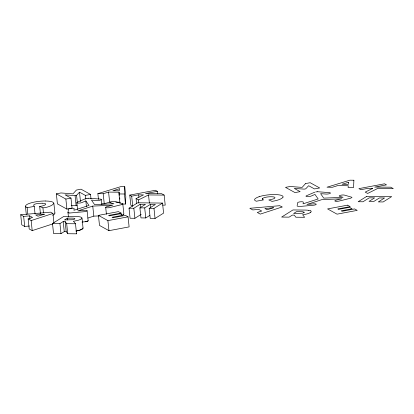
<?xml version="1.0" encoding="UTF-8"?>
<svg xmlns="http://www.w3.org/2000/svg" width="414" height="414" viewBox="0 0 414 414"><rect width="100%" height="100%" fill="white"/><g stroke="black" fill="none" stroke-linecap="round" stroke-linejoin="round"><path stroke-width="0.62" d="M122.456 204.019L125.494 204.061L124.438 194.011L124.743 186.693L120.769 186.642L97.864 193.664L98.46 199.32M125.494 204.061L125.799 196.743L124.743 186.693M88.161 220.781L87.106 210.736A2.862 0.683 -6 0 0 84.368 210.328L77.791 210.917L92.762 206.089L112.639 205.251L107.04 206.638A2.862 0.683 -6 0 0 106.124 207.673A2.862 0.683 -6 0 0 110.036 207.507L121.473 204.666A2.888 0.688 -6 0 0 121.856 204.563M123.864 214.059L122.813 203.942A2.888 0.688 -6 0 1 122.565 204.257M119.962 203.362L118.973 193.938L119.103 192.215L108.582 192.075L103.195 193.736L97.864 193.664M68.439 216.92L67.979 212.527L68.486 209.199A2.857 0.683 -6 0 1 71.436 208.247A2.857 0.683 -6 0 1 74.173 208.687L73.925 210.296L89.005 205.432L85.843 200.883L81.967 202.549A2.862 0.683 -6 0 1 77.992 203.093A2.862 0.683 -6 0 1 77.366 202.198L85.289 198.798A2.794 0.668 -6 0 1 85.631 198.668A1.811 0.43 -6 0 1 85.874 198.596A2.039 0.486 -6 0 1 86.236 198.503L86.314 198.487M297.123 206.022L297.63 202.736A2.862 0.683 -6 0 1 300.58 201.784A2.862 0.683 -6 0 1 303.317 202.223L303.069 203.833L318.149 198.968L314.987 194.42L311.111 196.086A2.862 0.683 -6 0 1 307.131 196.629A2.862 0.683 -6 0 1 306.51 195.734L314.433 192.329A2.794 0.668 -6 0 1 314.775 192.205M90.531 194.42L81.02 189.177L76.399 190.052L72.973 193.861L60.977 192.955L56.356 193.824L57.411 203.874L66.923 209.117L72.046 208.149L70.991 198.104L65.153 194.885L75.069 195.599L76.569 195.32L79.493 192.174L85.341 195.398L90.531 194.42L90.992 198.818M81.092 219.099C84.094 216.439 76.787 216.522 75.327 216.527L63.828 216.403L52.5 223.529L53.556 233.579L60.998 233.656L64.258 231.607L66.199 231.628L67.741 233.729L76.549 233.822L75.493 223.772L73.49 221.211A9.817 2.344 -6 0 0 74.536 221.071L78.453 220.232L81.056 219.12M82.117 229.17L79.509 230.282L75.928 231.069L80.616 229.905L83.048 228.305L82.05 217.93M82.148 229.149L83.105 227.979M67.42 218.1L64.491 219.937L72.999 219.71A3.038 0.724 -6 0 0 73.863 219.492C78.686 217.319 66.033 218.447 67.42 218.1L67.617 219.984M52.5 223.529L59.942 223.607L63.202 221.557L65.143 221.578L66.68 223.679L67.741 233.729M141.215 214.338L134.897 218.292L130.084 218.24L129.028 208.19L137.655 202.793L162.531 203.077L163.587 213.122L155.038 218.473L150.23 218.421L149.175 208.371L155.416 204.464L150.292 204.407L144.703 207.9L139.891 207.849L140.946 217.899L145.759 217.95L149.821 215.409M129.028 208.19L133.841 208.247L140.16 204.293L145.48 204.35L139.891 207.849M149.175 208.371L153.982 208.423L162.531 203.077M308.28 210.271A14.097 3.364 -6 0 0 304.461 210.064L292.972 209.939L281.644 217.065L289.086 217.143L292.346 215.094L294.287 215.114L295.824 217.215L304.637 217.309L302.634 214.742L303.674 214.607A8.849 2.111 -6 0 0 306.277 214.116A9.651 2.303 -6 0 0 310.158 212.656L310.231 212.641M123.553 214.348L123.812 214.147L123.434 214.411M122.42 204.34L122.435 204.33A1.573 0.378 -6 0 0 122.549 204.268M52.78 215.358L54.555 214.11L54.855 212.967M136.599 203.6L136.071 198.575L143.503 194.891L138.649 194.844L131.683 196.153L129.763 195.092L130.819 205.142L132.744 206.203L131.683 196.153M136.071 198.575L138.499 199.921L148.522 194.947L164.156 195.087L165.212 205.137L162.712 205.111M123.351 214.447L123.098 214.55M52.79 223.912L32.199 230.619L29.203 228.952L28.147 218.902L31.143 220.569L52.945 213.469L53.934 222.887M87.83 218.069L93.818 216.139L98.946 215.922M28.147 218.902L32.551 217.5L29.601 215.854L23.645 216.398L20.7 214.757L21.756 224.807L24.7 226.448L29.466 226.013M101.885 203.755L104.25 203.786L109.638 202.125L110.874 202.141M315.628 191.982L315.753 191.961A2.851 0.678 -6 0 1 316.85 191.811L317.046 191.796M40.401 213.329L39.677 206.42C42.745 206.332 50.26 203.507 42.181 203.217M56.356 193.824L65.867 199.067L70.991 198.104M39.677 206.42L42.927 207.849C50.658 207.404 61.029 201.271 45.664 201.028M129.763 195.092L155.426 190.264L157.351 191.325L157.615 193.835M71.167 205.292L77.128 205.458M157.351 191.325L145.49 193.555L161.569 193.654L164.156 195.087M121.064 213.075L108.696 215.399L109.467 215.829L120.35 213.784L122.968 215.239L112.085 217.283L112.918 217.743L125.447 215.389L128.066 216.843L129.121 226.893L108.954 230.681L99.495 225.428L98.439 215.378L118.44 211.621L121.064 213.075L121.261 214.959M98.439 215.378L107.899 220.631L128.066 216.843M25.953 207.021L27.158 207.693L34.264 206.379L35.055 213.914M39.972 213.417L40.758 213.35M85.212 221.769L87.25 221.386L88.161 220.817L86.454 221.588L82.013 222.054M20.7 214.757L50.591 212.159L52.945 213.469M317.186 191.785L317.61 191.77M88.575 198.234L88.612 198.234A1.868 0.445 -6 0 1 88.782 198.234A2.857 0.683 -6 0 1 89.264 198.249L100.131 199.082A2.857 0.683 -6 0 1 100.757 199.978A2.857 0.683 -6 0 1 96.783 200.526L91.463 200.117L94.583 204.604L113.938 203.786L110.476 202.777A2.857 0.683 -6 0 1 111.397 201.742A2.857 0.683 -6 0 1 115.315 201.577L122.389 203.631A2.888 0.688 -6 0 1 122.637 203.729A1.413 0.336 -6 0 1 122.694 203.766M317.755 191.765L317.926 191.765A2.846 0.678 -6 0 1 318.407 191.785L329.275 192.619A2.862 0.683 -6 0 1 329.901 193.514A2.862 0.683 -6 0 1 325.927 194.057L320.607 193.654L323.727 198.14L343.082 197.318L339.62 196.314A2.862 0.683 -6 0 1 340.541 195.279A2.862 0.683 -6 0 1 344.458 195.113L351.533 197.167A2.815 0.673 -6 0 1 351.781 197.266M42.114 203.217C40.934 203.341 30.833 203.367 34.264 206.379M66.68 223.679L75.493 223.772M118.973 193.938L124.438 194.011M115.827 202.208L120.158 202.26M69.361 212.967L69.376 212.967A2.137 0.512 -6 0 0 69.852 212.972M298.603 206.503L298.763 206.508A2.054 0.492 -6 0 0 298.996 206.508M76.3 233.501L76.549 233.822M153.982 208.423L155.038 218.473M150.292 204.407L150.618 207.543M148.522 194.947L149.382 203.108M144.703 207.9L145.759 217.95M140.16 204.293L140.553 208.061M138.649 194.844L138.913 197.354M138.499 199.921L138.83 203.062M133.841 208.247L134.897 218.292M119.103 192.215L119.429 195.351M119.693 197.866L119.827 199.124M108.582 192.075L109.638 202.125M107.899 220.631L108.954 230.681M105.694 207.362L106.424 214.271M103.195 193.736L104.25 203.786M101.306 199.517L101.834 204.542M92.762 206.089L93.818 216.139M85.341 195.398L85.734 199.165M85.843 200.883L86.438 206.539M79.493 192.174L80.482 201.597M76.569 195.32L77.361 202.855M76.823 202.674L77.547 209.582M75.069 195.599L76.124 205.649M65.867 199.067L66.923 209.117M65.143 221.578L66.199 231.628M63.202 221.557L64.258 231.607M59.942 223.607L60.998 233.656M53.861 203.129L54.927 213.251M42.927 207.849L43.454 212.874M31.143 220.569L32.199 230.619M29.601 215.854L29.932 218.996M27.158 207.693L27.816 213.976M25.435 206.244L26.299 214.452M23.645 216.398L24.7 226.448M26.066 207A14.361 3.426 -6 0 1 30.491 203.026A14.361 3.426 -6 0 1 45.659 200.987M121.933 204.537A1.573 0.373 -6 0 0 122.094 204.48A1.966 0.471 -6 0 0 122.228 204.428M88.042 198.249A2.08 0.497 -6 0 1 88.467 198.234M87.903 198.259A2.06 0.492 -6 0 0 87.706 198.275A2.846 0.678 -6 0 0 86.609 198.425A1.408 0.336 -6 0 0 86.443 198.456M67.994 212.589A2.753 0.657 -6 0 1 67.979 212.486M68.243 212.775A2.137 0.507 -6 0 1 68.108 212.708M68.47 212.853A2.603 0.621 -6 0 1 68.382 212.827M68.47 212.853A2.841 0.678 -6 0 0 69.05 212.946A2.525 0.6 -6 0 0 69.185 212.956M70.152 212.967A2.681 0.637 -6 0 0 70.722 212.925L84.156 211.72A2.862 0.683 -6 0 0 87.106 210.767M310.754 210.85A9.341 2.23 -6 0 1 310.164 212.636M308.254 210.281A9.439 2.251 -6 0 1 310.65 210.866M283.041 197.183A14.076 3.359 -6 0 0 274.792 194.57L274.741 194.559A13.9 3.317 -6 0 0 259.143 196.676M282.922 197.188A15.23 3.633 -6 0 1 281.934 198.202L281.546 198.456A19.97 4.761 -6 0 1 280.77 198.891A15.856 3.783 -6 0 1 279.383 199.517A13.227 3.157 -6 0 1 277.344 200.216A13.388 3.193 -6 0 1 275.367 200.723A16.425 3.917 -6 0 1 273.287 201.157L272.07 201.385L268.821 199.957L271.279 199.45A9.895 2.36 -6 0 0 272.272 199.206A7.286 1.739 -6 0 0 273.307 198.896A6.417 1.532 -6 0 0 274.58 198.327C276.324 196.867 272.277 196.728 271.258 196.753A7.395 1.765 -6 0 0 269.105 196.816A6.51 1.552 -6 0 0 267.278 197.002A5.718 1.366 -6 0 0 263.009 198.202A7.819 1.868 -6 0 0 262.745 198.399M262.398 199.01A6.417 1.532 -6 0 1 262.735 198.363M262.414 199.036A9.098 2.168 -6 0 0 262.616 199.331A18.102 4.316 -6 0 0 263.014 199.646L263.407 199.91L256.302 201.23L255.805 200.981A18.475 4.404 -6 0 1 255.003 200.479A13.289 3.167 -6 0 1 254.926 198.953A15.867 3.783 -6 0 1 255.422 198.513A18.739 4.471 -6 0 1 256.116 198.037A16.011 3.819 -6 0 1 256.701 197.706A14.319 3.415 -6 0 1 257.591 197.287A14.169 3.379 -6 0 1 259.195 196.686M351.957 197.509A2.888 0.688 -6 0 1 351.709 197.794M351 198.099A2.888 0.688 -6 0 1 350.606 198.208L339.18 201.044A2.862 0.683 -6 0 1 335.262 201.209A2.862 0.683 -6 0 1 336.184 200.174L341.783 198.782L321.906 199.626L306.934 204.454L313.512 203.864A2.862 0.683 -6 0 1 316.249 204.304A2.862 0.683 -6 0 1 313.3 205.256L299.865 206.462A2.67 0.637 -6 0 1 299.436 206.493M298.194 206.477A2.826 0.673 -6 0 1 297.614 206.389M353.887 180.23L353.582 187.547L348.117 187.475L348.241 185.746L337.726 185.612L332.339 187.273L327.008 187.2L349.913 180.178L353.887 180.23M119.351 188.753L119.211 190.818L112.908 190.735L119.351 188.753M348.495 182.284L348.355 184.354L342.052 184.271L348.495 182.284M304.238 212.242L303.007 213.029A3.038 0.724 -6 0 1 302.142 213.246L293.635 213.474L296.564 211.637L302.655 211.735L304.238 212.242M305.542 183.583L302.116 187.397L290.121 186.491L285.5 187.361L295.011 192.603L300.134 191.635L294.297 188.422L304.212 189.136L305.713 188.851L308.637 185.71L314.485 188.934L319.675 187.956L310.164 182.714L305.542 183.583M366.799 196.329L358.172 201.727L362.985 201.778L369.304 197.825L374.623 197.887L369.034 201.38L373.847 201.437L379.431 197.939L384.559 197.995L378.318 201.908L383.126 201.96L391.675 196.609L366.799 196.329M372.647 188.427L365.215 192.112L367.642 193.457L377.666 188.479L393.3 188.618L390.712 187.19L374.634 187.092L386.495 184.861L384.57 183.8L358.907 188.629L360.827 189.69L367.792 188.38L372.647 188.427M282.089 207L260.287 214.105L257.291 212.439L261.695 211.031L258.745 209.391L252.788 209.934L249.844 208.294L279.735 205.691L282.089 207M44.345 214.188L37.984 216.222L35.728 214.964L44.345 214.188M273.488 207.724L267.128 209.753L264.872 208.501L273.488 207.724M347.584 205.158L327.583 208.915L337.043 214.167L357.21 210.379L354.591 208.925L342.062 211.28L341.229 210.819L352.112 208.775L349.494 207.321L338.611 209.365L337.84 208.935L350.208 206.612L347.584 205.158"/></g></svg>
